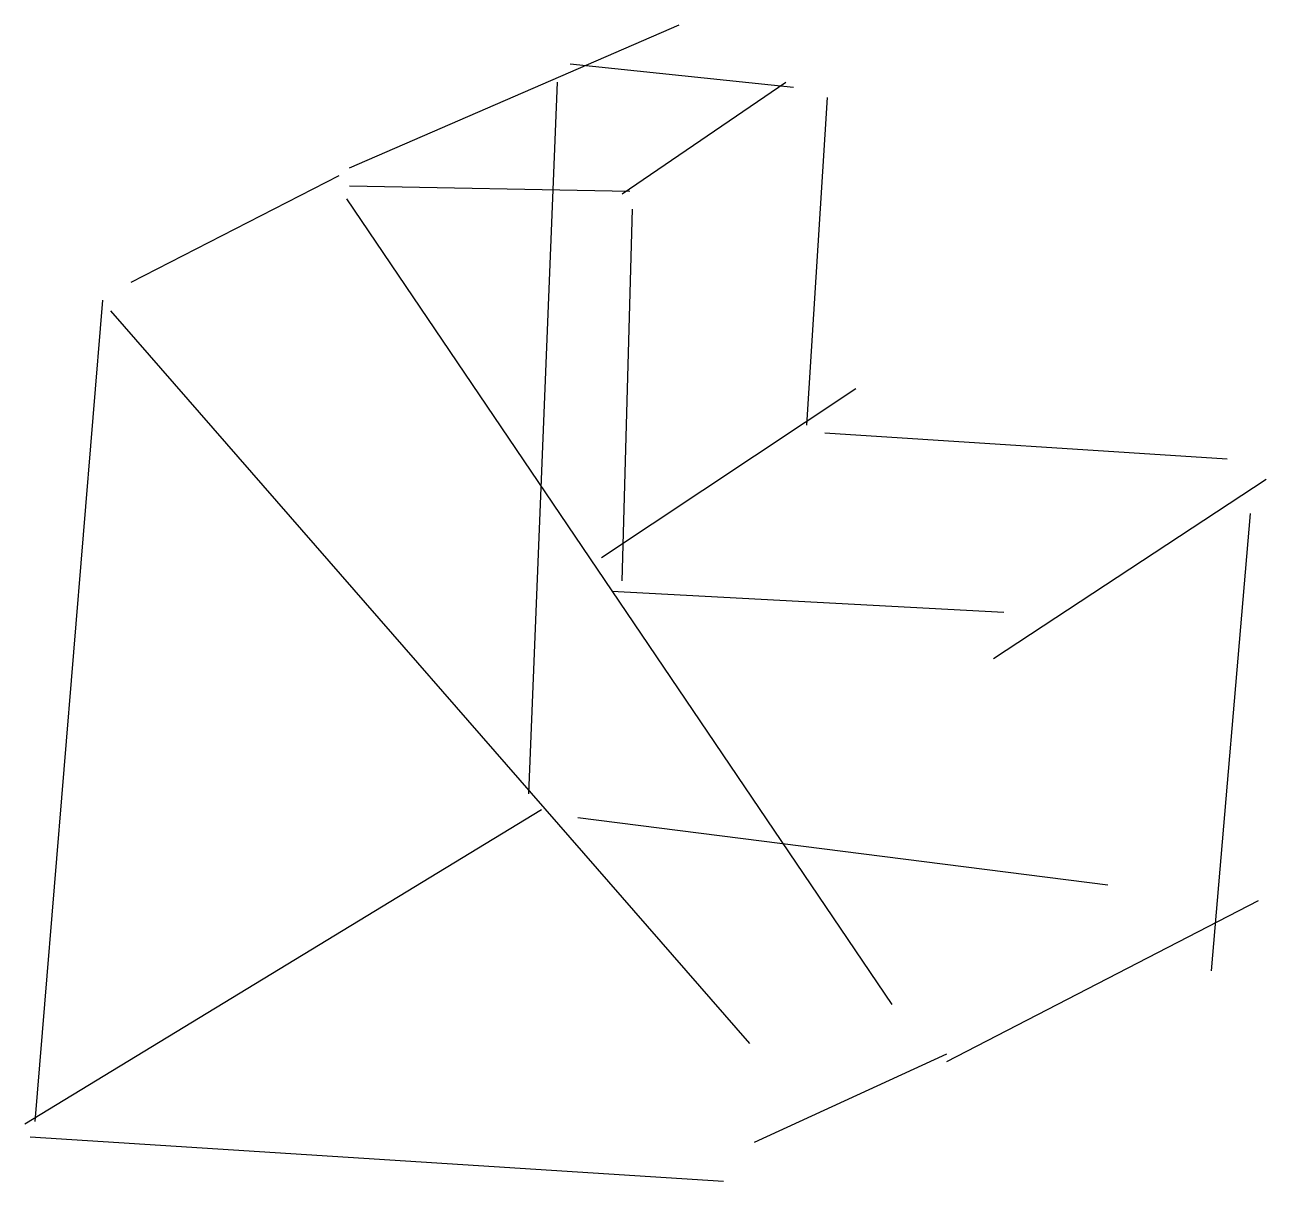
# Model space of a CAD drawing. Header units: metres. Extents: x 102 to 455, y -161 to 168.
import ezdxf

# ---------------------------------------------------------------- set-up
doc = ezdxf.new("R2010")
doc.units = ezdxf.units.M

msp = doc.modelspace()

# ---------------------------------------------------------------- linework, layer by layer
at = {"color": 0, "linetype": 'CONTINUOUS'}
for p, q in [((194.276962, 127.344304), (288.031899, 167.946835)), ((257.026329, 156.873418), (320.513924, 150.229367)), ((253.33519, 151.705823), (245.214684, -50.568608)), ((271.790886, 119.962025), (318.299241, 151.705823)), ((330.110886, 147.276456), (324.205063, 54.259747)), ((132.265823, 94.862278), (191.324051, 125.12962)), ((194.276962, 122.176709), (274.00557, 120.700253)), ((348.566582, -110.365063), (193.538734, 118.48557)), ((271.790886, 9.966076), (274.743797, 115.532658)), ((104.951392, -143.585316), (124.145316, 89.694684)), ((126.36, 86.741772), (307.964051, -121.438481)), ((265.885063, 16.610127), (338.231392, 64.594937)), ((329.372658, 52.045063), (443.797975, 44.662785)), ((454.871392, 38.756962), (377.357468, -12.180759)), ((439.368608, -100.768101), (450.442025, 29.16)), ((268.837975, 7.013165), (380.31038, 1.107342)), ((101.998481, -144.323544), (248.905823, -54.997975)), ((259.241013, -57.212658), (409.839494, -76.406582)), ((364.069367, -126.606076), (452.656709, -80.835949)), ((309.440506, -149.491139), (364.069367, -124.391392)), ((103.474937, -148.014684), (300.581772, -160.564557))]:
    msp.add_line(p, q, dxfattribs=at)

doc.saveas('drawing.dxf')
